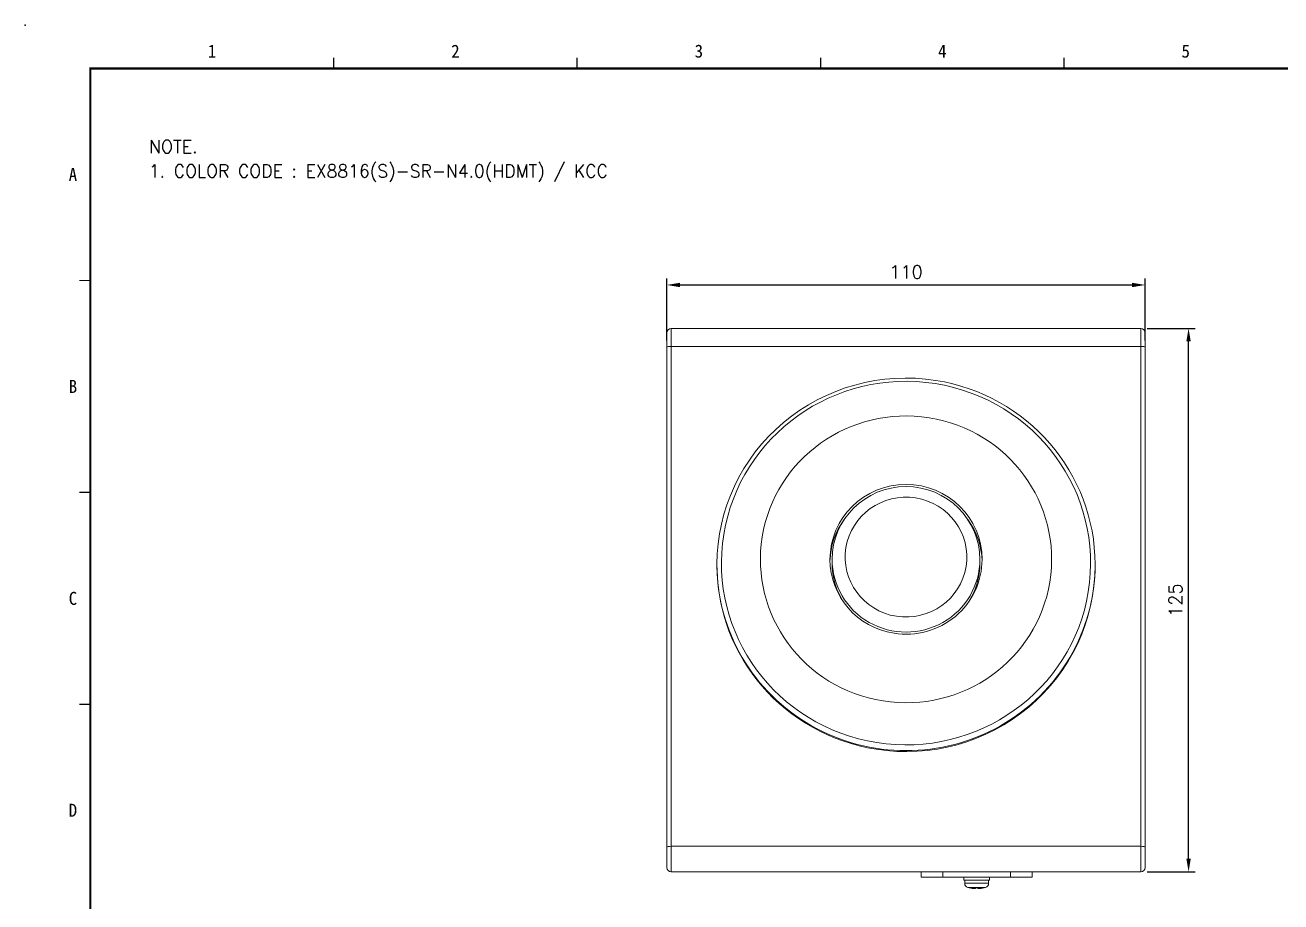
# Model space of a CAD drawing. Extents: x 2 to 587, y 5 to 415.
# Drawn here: x 2 to 290.9, y 213.3 to 415 of the extents above; entities that cross this region are included whole.
import ezdxf
from ezdxf.enums import TextEntityAlignment as Align

# ---------------------------------------------------------------- set-up
doc = ezdxf.new("R2010")
doc.units = 0
doc.header["$LTSCALE"] = 5
doc.header["$MEASUREMENT"] = 0
doc.layers.get('0').update_dxf_attribs({"linetype": 'CONTINUOUS', "lineweight": 25})
doc.layers.get('Defpoints').update_dxf_attribs({"linetype": 'CONTINUOUS'})
doc.layers.add('4', color=4, linetype='CONTINUOUS', lineweight=18)
for name, color, linetype in [('WJDMS_FRAME', 7, 'CONTINUOUS'), ('문자', 4, 'CONTINUOUS'), ('테두리', 3, 'CONTINUOUS')]:
    doc.layers.add(name, color=color, linetype=linetype)
doc.styles.get("Standard").update_dxf_attribs({"font": 'simplex.shx'})
doc.styles.add('굴림', font='')
doc.styles.add('굴림체', font='')
doc.styles.get('굴림').set_extended_font_data('Gulim')
doc.styles.get('굴림체').set_extended_font_data('GulimChe')
doc.dimstyles.get("Standard").update_dxf_attribs({"dimtxt": 3, "dimasz": 3, "dimexe": 1.5, "dimexo": 1.5, "dimgap": 1.5, "dimtad": 1, "dimdec": 1, "dimdsep": 46, "dimtxsty": 'Standard', "dimcen": 0, "dimclrd": 6, "dimclre": 6, "dimclrt": 4, "dimadec": 1, "dimazin": 2, "dimtfac": 1, "dimtdec": 1, "dimtmove": 0, "dimatfit": 0, "dimfxl": 0, "dimtolj": 1, "dimtzin": 0, "dimarcsym": 0})

# ---------------------------------------------------------------- blocks, each defined once
blk = doc.blocks.new('WJDMS_A2')
blk.add_point((2, 415))
at = {"layer": '테두리'}
for points, const_width in [([(73, 407.5), (73, 405)], 0.3), ([(129, 407.5), (129, 405)], 0.3), ([(185, 407.5), (185, 405)], 0.3), ([(241, 407.5), (241, 405)], 0.3), ([(17, 405), (17, 15), (577, 15), (577, 405), (17, 405)], 0.5), ([(14.5, 356.25), (17, 356.25)], 0.3), ([(14.5, 307.5), (17, 307.5)], 0.3), ([(14.5, 258.75), (17, 258.75)], 0.3)]:
    blk.add_lwpolyline(points, dxfattribs=dict(at, const_width=const_width))
at = {"color": 4, "style": '굴림'}
for tag, height, p in [('DWG_DATE', 2.5, (475, 39.5)), ('DWG_DRAW', 2.5, (475, 32.5)), ('DWG_DESIGNED', 2.5, (475, 25.5)), ('DWG_APPROVED', 2.5, (495, 25.5)), ('DWG_REV', 4, (572.5, 22)), ('DWG_WEIGHT', 2.5, (443, 18.5)), ('DWG_CHECKED', 2.5, (475, 18.5))]:
    blk.add_attdef(tag, text='', height=height, dxfattribs=at).set_placement(p, align=Align.MIDDLE_CENTER)
at = {"layer": '4', "style": '굴림'}
for tag, p in [('DWG_NAME1', (541, 41)), ('DWG_NAME2', (540.3, 32.92))]:
    blk.add_attdef(tag, text='', height=5, dxfattribs=at).set_placement(p, align=Align.MIDDLE_CENTER)
at = {"layer": '문자', "style": '굴림체'}
for s, p in [('1', (45, 409)), ('2', (101, 409)), ('3', (157, 409)), ('4', (213, 409)), ('5', (269, 409)), ('A', (13, 380.62)), ('B', (13, 331.88)), ('C', (13, 283.12)), ('D', (13, 234.38))]:
    blk.add_text(s, height=3, dxfattribs=at).set_placement(p, align=Align.MIDDLE)
at = {"layer": '문자', "style": '굴림'}
for tag, height, p in [('DWG_CARNAME1', 3, (541, 52.5)), ('DWG_CARNAME2', 3, (540.3, 47.45)), ('SCALE', 2.5, (438, 25.5)), ('DWG_NO', 4, (536.5, 22))]:
    blk.add_attdef(tag, text='', height=height, dxfattribs=at).set_placement(p, align=Align.MIDDLE_CENTER)
blk = doc.blocks.new('*D5')
at = {"color": 6, "lineweight": -2, "transparency": 16777216}
for p, q in [((149.66, 342.41), (149.66, 356.72)), ((259.66, 342.41), (259.66, 356.72)), ((152.66, 355.22), (256.66, 355.22))]:
    blk.add_line(p, q, dxfattribs=at)
at = {"color": 6, "transparency": 16777216}
for points in [[(152.66, 355.72), (152.66, 354.72), (149.66, 355.22)], [(256.66, 355.72), (256.66, 354.72), (259.66, 355.22)]]:
    blk.add_solid(points, dxfattribs=at)
at = {"layer": 'Defpoints', "color": 0, "transparency": 16777216}
for p in [(259.66, 355.22), (149.66, 340.91), (259.66, 340.91)]:
    blk.add_point(p, dxfattribs=at)
at = {"color": 4, "lineweight": 0, "transparency": 16777216, "insert": (204.66, 358.22), "char_height": 3, "attachment_point": 5, "rotation": 359.9981}
blk.add_mtext('\\A1;110', dxfattribs=at)
blk = doc.blocks.new('*D6')
at = {"color": 6, "lineweight": -2, "transparency": 16777216}
for p, q in [((260.16, 345.22), (271.16, 345.22)), ((269.66, 223.22), (269.66, 342.22)), ((260.16, 220.22), (271.16, 220.22))]:
    blk.add_line(p, q, dxfattribs=at)
at = {"color": 6, "transparency": 16777216}
for points in [[(269.16, 342.22), (270.16, 342.22), (269.66, 345.22)], [(269.16, 223.22), (270.16, 223.22), (269.66, 220.22)]]:
    blk.add_solid(points, dxfattribs=at)
at = {"layer": 'Defpoints', "color": 0, "transparency": 16777216}
for p in [(258.66, 345.22), (269.66, 345.22), (258.66, 220.22)]:
    blk.add_point(p, dxfattribs=at)
at = {"color": 4, "lineweight": 0, "transparency": 16777216, "insert": (266.66, 282.72), "char_height": 3, "attachment_point": 5, "rotation": 90}
blk.add_mtext('\\A1;125', dxfattribs=at)

msp = doc.modelspace()

# ---------------------------------------------------------------- linework, layer by layer
at = {"color": 7, "lineweight": 18, "ltscale": 0.082635}
for p, q in [((149.66, 344.22), (149.66, 340.91)), ((259.66, 344.22), (259.66, 340.91))]:
    msp.add_line(p, q, dxfattribs=at)
at = {"color": 7, "lineweight": 18}
for p, q in [((258.66, 345.22), (150.66, 345.22)), ((149.66, 340.91), (149.66, 225.91)), ((259.66, 225.91), (259.66, 340.91)), ((258.66, 220.22), (150.66, 220.22))]:
    msp.add_line(p, q, dxfattribs=at)
at = {"color": 7, "lineweight": 9, "ltscale": 0.103294}
for p, q in [((150.66, 345.22), (150.66, 341.09)), ((258.66, 345.22), (258.66, 341.09))]:
    msp.add_line(p, q, dxfattribs=at)
at = {"color": 7, "lineweight": 9}
for p, q in [((258.66, 341.09), (150.66, 341.09)), ((150.66, 341.09), (150.66, 226.09)), ((258.66, 226.09), (258.66, 341.09)), ((258.66, 226.09), (150.66, 226.09))]:
    msp.add_line(p, q, dxfattribs=at)
at = {"color": 7, "lineweight": 18, "ltscale": 0.021706}
for p, q in [((187.66, 291.23), (187.66, 292.1)), ((221.66, 291.23), (221.66, 292.09))]:
    msp.add_line(p, q, dxfattribs=at)
at = {"color": 7, "lineweight": 18, "ltscale": 0.005719}
for p, q in [((161.16, 290.71), (161.16, 290.94)), ((248.16, 290.7), (248.16, 290.93))]:
    msp.add_line(p, q, dxfattribs=at)
at = {"color": 7, "lineweight": 18, "ltscale": 0.117365}
for p, q in [((149.66, 225.91), (149.66, 221.22)), ((259.66, 225.91), (259.66, 221.22))]:
    msp.add_line(p, q, dxfattribs=at)
at = {"color": 7, "lineweight": 9, "ltscale": 0.146706}
for p, q in [((150.66, 226.09), (150.66, 220.22)), ((258.66, 226.09), (258.66, 220.22))]:
    msp.add_line(p, q, dxfattribs=at)
at = {"color": 7, "lineweight": 18, "ltscale": 0.03}
for p, q in [((208.16, 220.22), (208.16, 219.02)), ((233.66, 220.22), (233.66, 219.02))]:
    msp.add_line(p, q, dxfattribs=at)
at = {"color": 7, "lineweight": 9, "ltscale": 0.03}
for p, q in [((213.16, 220.22), (213.16, 219.02)), ((228.66, 220.22), (228.66, 219.02))]:
    msp.add_line(p, q, dxfattribs=at)
at = {"color": 7, "lineweight": 18, "ltscale": 0.125}
for p, q in [((208.16, 219.02), (213.16, 219.02)), ((228.66, 219.02), (233.66, 219.02))]:
    msp.add_line(p, q, dxfattribs=at)
at = {"color": 7, "lineweight": 18, "ltscale": 0.3875}
msp.add_line((213.16, 219.02), (228.66, 219.02), dxfattribs=at)
at = {"color": 7, "lineweight": 18, "ltscale": 0.0175}
for p, q in [((217.96, 218.32), (217.96, 219.02)), ((223.86, 218.32), (223.86, 219.02))]:
    msp.add_line(p, q, dxfattribs=at)
at = {"color": 7, "lineweight": 18, "ltscale": 0.109108}
msp.add_line((222.33, 218.32), (217.96, 218.32), dxfattribs=at)
at = {"color": 7, "lineweight": 18, "ltscale": 0.018478}
for p, q in [((218.16, 217.58), (218.16, 218.32)), ((223.66, 217.58), (223.66, 218.32))]:
    msp.add_line(p, q, dxfattribs=at)
at = {"color": 7, "lineweight": 9, "ltscale": 0.101711}
msp.add_line((222.23, 217.58), (218.16, 217.58), dxfattribs=at)
at = {"color": 7, "lineweight": 9, "ltscale": 0.035789}
msp.add_line((223.66, 217.58), (222.23, 217.58), dxfattribs=at)
at = {"color": 7, "lineweight": 18, "ltscale": 0.038393}
msp.add_line((223.86, 218.32), (222.33, 218.32), dxfattribs=at)
at = {"color": 7, "lineweight": 9, "ltscale": 0.006248}
msp.add_line((219.12, 216.62), (218.87, 216.62), dxfattribs=at)
at = {"color": 7, "lineweight": 9, "ltscale": 0.069264}
msp.add_line((221.89, 216.62), (219.12, 216.62), dxfattribs=at)
at = {"color": 7, "lineweight": 18, "ltscale": 0.000166191}
for p, q in [((219.16, 216.54), (219.16, 216.55)), ((222.66, 216.54), (222.66, 216.55))]:
    msp.add_line(p, q, dxfattribs=at)
at = {"color": 7, "lineweight": 18, "ltscale": 0.000183764}
msp.add_line((220.54, 216.36), (220.54, 216.36), dxfattribs=at)
at = {"color": 7, "lineweight": 18, "ltscale": 0.003766}
for p, q in [((220.61, 216.4), (220.61, 216.55)), ((221.21, 216.4), (221.21, 216.55))]:
    msp.add_line(p, q, dxfattribs=at)
at = {"color": 7, "lineweight": 18, "ltscale": 0.004678}
msp.add_line((221.73, 216.37), (221.91, 216.4), dxfattribs=at)
at = {"color": 7, "lineweight": 9, "ltscale": 0.026571}
msp.add_line((222.95, 216.62), (221.89, 216.62), dxfattribs=at)
at = {"color": 7, "lineweight": 18}
for centre, radius, start, end in [((150.66, 344.22), 1, 90, 180), ((258.66, 344.22), 1, 0, 90), ((150.66, 221.22), 1, 180, 270), ((258.66, 221.22), 1, 270, 0), ((219.16, 217.58), 1, 180, 253.0422), ((222.66, 217.58), 1, 286.9578, 360), ((220.91, 223.32), 7, 253.0423, 255.5227), ((220.91, 223.32), 6.99, 255.5089, 261.7792), ((220.56, 220.8), 4.45, 261.6735, 265.746), ((220.45, 219.62), 3.27, 263.7796, 268.6094), ((220.43, 217.16), 0.8, 271.1611, 277.3812), ((220.91, 223.31), 6.77, 267.4612, 272.5388), ((221.43, 217.96), 1.61, 264.4367, 275.8144), ((220.91, 223.32), 6.99, 278.2208, 284.4911), ((220.91, 223.32), 6.99, 278.2208, 284.4911), ((220.91, 223.32), 7, 284.4773, 286.9577)]:
    msp.add_arc(centre, radius, start, end, dxfattribs=at)
at = {"color": 7, "lineweight": 9}
for centre, major_axis, ratio, start_param, end_param in [((150.66, 340.91), (-1, 0), 0.173648, 4.712389, 6.283185), ((258.66, 340.91), (-1, 0), 0.173648, 3.141593, 4.712389), ((204.66, 291.24), (42.46, 0), 0.984808, 1.412141, 7.695326), ((204.66, 290.93), (43.5, 0), 0.984808, 3.141562, 6.283155), ((150.66, 225.91), (-1, 0), 0.173648, 4.712389, 6.283185), ((258.66, 225.91), (-1, 0), 0.173648, 3.141593, 4.712389)]:
    msp.add_ellipse(centre, major_axis=major_axis, ratio=ratio, start_param=start_param, end_param=end_param, dxfattribs=at)
at = {"color": 7, "lineweight": 18}
for centre, major_axis, ratio, start_param, end_param in [((204.66, 290.93), (43.5, -0.02), 0.985506, 1.412809, 3.140558), ((204.66, 290.93), (43.5, 0.03), 0.985506, 6.282521, 7.694784), ((204.66, 292.1), (33.5, 0), 0.984808, 1.412141, 7.695326), ((204.66, 292.1), (17.5, 0), 0.984808, 6.283155, 9.424747), ((204.66, 292.1), (17, 0), 0.984808, 6.283155, 9.424747), ((204.66, 292.62), (14, 0), 0.984808, 1.412141, 7.695326), ((204.66, 291.23), (17.5, 0), 0.984808, 2.517833, 3.116412), ((204.66, 291.23), (17.5, 0), 0.984808, 0.0252, 0.623868), ((204.66, 292.1), (17.5, 0), 0.984808, 3.141562, 4.553734), ((204.66, 292.1), (17, 0), 0.984808, 3.141562, 6.283155), ((204.66, 292.1), (17.5, 0), 0.984808, 4.553734, 6.283155), ((204.66, 290.93), (43.5, 0), 0.984808, 3.140017, 3.141562), ((204.66, 290.71), (43.5, 0), 0.984808, 3.141562, 4.553734), ((204.66, 291.23), (-17, 0), 0.984808, 6.283155, 6.864907), ((204.66, 290.71), (43.5, 0), 0.984808, 4.553734, 6.283155), ((204.66, 291.23), (-17, 0), 0.984808, 2.559802, 3.141562)]:
    msp.add_ellipse(centre, major_axis=major_axis, ratio=ratio, start_param=start_param, end_param=end_param, dxfattribs=at)
for points, knots in [([(220.61, 216.4), (220.61, 216.39), (220.61, 216.39), (220.61, 216.39), (220.59, 216.38), (220.57, 216.37), (220.56, 216.37), (220.52, 216.36), (220.48, 216.36), (220.45, 216.36), (220.4, 216.36), (220.33, 216.36), (220.3, 216.36), (220.27, 216.36), (220.23, 216.36)], [0, 0, 0, 0, 0, 0, 0.434896, 0.434896, 0.434896, 1.563185, 1.563185, 1.563185, 3.812607, 3.812607, 3.812607, 5.650905, 5.650905, 5.650905, 5.650905, 5.650905, 5.650905]), ([(221.29, 216.36), (221.27, 216.37), (221.26, 216.37), (221.25, 216.37), (221.23, 216.38), (221.21, 216.39), (221.21, 216.39), (221.21, 216.39), (221.21, 216.4)], [0, 0, 0, 0, 0, 0, 1.26762, 1.26762, 1.26762, 1.573762, 1.573762, 1.573762, 1.573762, 1.573762, 1.573762]), ([(221.29, 216.36), (221.33, 216.36), (221.37, 216.36), (221.41, 216.36), (221.47, 216.36), (221.57, 216.36), (221.59, 216.36), (221.63, 216.37), (221.68, 216.37), (221.7, 216.37), (221.74, 216.38), (221.8, 216.38), (221.83, 216.39), (221.86, 216.39), (221.91, 216.4)], [0, 0, 0, 0, 0, 0, 3.53436, 3.53436, 3.53436, 4.655079, 4.655079, 4.655079, 5.218488, 5.218488, 5.218488, 5.804489, 5.804489, 5.804489, 5.804489, 5.804489, 5.804489])]:
    msp.add_open_spline(points, degree=5, knots=knots, dxfattribs=at)

# ---------------------------------------------------------------- block references
at = {"layer": 'WJDMS_FRAME'}
msp.add_blockref('WJDMS_A2', (0, 0), dxfattribs=at)

# ---------------------------------------------------------------- texts
at = {"color": 7, "lineweight": 9}
for s, width, p, p2 in [('NOTE.', 0.944578, (30.48, 385.54), (41.68, 385.54)), ('1. COLOR CODE : EX8816(S)-SR-N4.0(HDMT) / KCC', 0.858537, (30.48, 379.94), (136.08, 379.94))]:
    msp.add_text(s, height=3, dxfattribs=dict(at, width=width)).set_placement(p, p2, align=Align.FIT)

# ---------------------------------------------------------------- dimensions: what is measured, and where the dimension line sits
at = {"color": 0, "lineweight": 0}
for base, p1, p2, angle, picture, middle, dimtype in [((259.66, 355.22), (149.66, 340.91), (259.66, 340.91), 359.9981, '*D5', (204.66, 355.22), 160), ((269.66, 345.22), (258.66, 220.22), (258.66, 345.22), 90, '*D6', (269.66, 282.72), 161)]:
    dim = msp.add_linear_dim(base=base, p1=p1, p2=p2, angle=angle, dimstyle='Standard', dxfattribs=at)
    dim.commit()
    dim.dimension.update_dxf_attribs({"geometry": picture, "text_midpoint": middle, "dimtype": dimtype})

doc.saveas('drawing.dxf')
